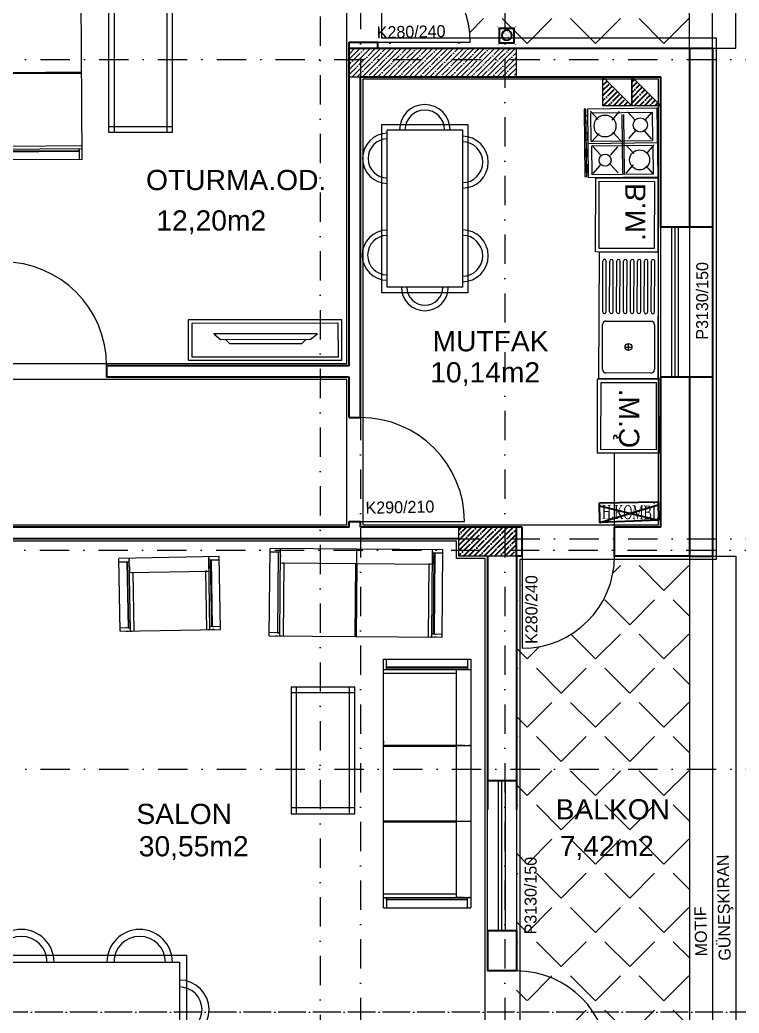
# Model space of a CAD drawing. Header units: millimetres. Extents: x -16104 to 67872, y -88009 to 12107.
# Drawn here: x 16215 to 16838, y -6471 to -5610 of the extents above; entities that cross this region are included whole.
import ezdxf

# ---------------------------------------------------------------- set-up
doc = ezdxf.new("R2010")
doc.units = ezdxf.units.MM
for name, pattern in [('ACAD_ISO04W100', [30, 24, -3, 0, -3]), ('ACAD_ISO07W100', [3, 0, -3]), ('DASHDOTX2', [50.8, 25.4, -12.7, 0, -12.7])]:
    doc.linetypes.add(name, pattern=pattern)
doc.layers.get('0').update_dxf_attribs({"color": 241})
for name, color, linetype, lineweight in [('AKS', 1, 'ACAD_ISO07W100', 5), ('akslar', 144, 'Continuous', 20), ('baca', 46, 'Continuous', 5), ('bacas', 11, 'Continuous', 5), ('balkon', 6, 'Continuous', 5), ('duvar', 123, 'Continuous', 25), ('emsal&kolon', 1, 'Continuous', 5), ('kapı', 3, 'Continuous', 5), ('kolon', 1, 'Continuous', 5), ('OLCU', 54, 'Continuous', 13), ('PASEMCON', 2, 'Continuous', 9), ('pencere', 5, 'Continuous', 5), ('POZ', 36, 'Continuous', 18), ('SıVA', 40, 'Continuous', 9), ('tefriş', 30, 'Continuous', 5), ('ÖLÇÜ', 252, 'Continuous', 20)]:
    doc.layers.add(name, color=color, linetype=linetype, lineweight=lineweight)
doc.layers.add('tarama korıdor', color=33, linetype='Continuous')
doc.styles.add('DIM', font='Txttw.shx', dxfattribs={"width": 0.6})
doc.styles.add('DIN', font='times.ttf', dxfattribs={"width": 0.6})
doc.styles.add('M2', font='stylu.ttf', dxfattribs={"height": 10})
doc.dimstyles.new('50', dxfattribs={"dimscale": 0, "dimtxt": 30, "dimasz": 1, "dimexe": 0, "dimexo": 2, "dimgap": 4, "dimtad": 1, "dimdec": 0, "dimzin": 0, "dimdsep": 46, "dimtxsty": 'DIM', "dimblk1": 'DOT', "dimblk2": 'DOT', "dimsah": 1, "dimcen": 1.5, "dimdle": 3, "dimse1": 1, "dimse2": 1, "dimclrd": 256, "dimclre": 9, "dimclrt": 256, "dimadec": 0, "dimazin": 0, "dimtfac": 0.24, "dimtdec": 0, "dimtix": 1, "dimtmove": 2, "dimatfit": 3, "dimldrblk": 'DOT', "dimfxl": 0, "dimtolj": 1, "dimtzin": 15, "dimarcsym": 0})
pattern_1 = [(45, (-0.838, 0), (-29.63485, 29.63485), [30.48, -11.43]), (135, (-0.838, 0), (-29.63485, -29.63485), [30.48, -11.43])]
pattern_2 = [(45, (3602.555, -17059.605), (-4.490128, 4.490128), []), (45, (3607.0454, -17059.605), (-4.490128, 4.490128), [7.9375, -1.5875, 0, -1.5875])]

# ---------------------------------------------------------------- blocks, each defined once
blk = doc.blocks.new('DOT')
for p, q in [((0, 15), (0, -15)), ((-2, 0), (0, 0)), ((2, 0), (0, 0))]:
    blk.add_line(p, q)
blk.add_circle((0, 0), 2)
blk = doc.blocks.new('*D6213')
at = {"layer": 'Defpoints', "color": 0, "transparency": 16777216}
for p in [(16634.71, -5234.56), (16644.71, -5269.56), (16634.71, -6316.78)]:
    blk.add_point(p, dxfattribs=at)
at = {"layer": 'OLCU', "lineweight": -2, "transparency": 16777216}
for p, q in [((16633.71, -5234.56), (16632.71, -5234.56)), ((16644.71, -5234.56), (16634.71, -5234.56)), ((16645.71, -5234.56), (16646.71, -5234.56))]:
    blk.add_line(p, q, dxfattribs=at)
blk.add_blockref('DOT', (16634.71, -5234.56), dxfattribs=at)
at = {"layer": 'OLCU', "lineweight": -2, "transparency": 16777216, "rotation": 180}
blk.add_blockref('DOT', (16644.71, -5234.56), dxfattribs=at)
at = {"layer": 'OLCU', "transparency": 16777216, "insert": (16639.71, -5215.56), "char_height": 30, "attachment_point": 5, "style": 'DIM'}
blk.add_mtext('\\A1;10', dxfattribs=at)
blk = doc.blocks.new('ocak')
at = {"layer": 'tefriş', "linetype": 'Continuous'}
for p, q in [((16296.72, -4660.22), (16356.72, -4660.22)), ((16296.72, -4720.22), (16296.72, -4660.22)), ((16300.32, -4664.37), (16325.23, -4664.37)), ((16300.32, -4717.41), (16300.32, -4664.37)), ((16307.53, -4670.9), (16300.32, -4664.37)), ((16316.56, -4671.64), (16323.76, -4665.1)), ((16325.23, -4664.37), (16325.23, -4717.41)), ((16327.06, -4660.22), (16327.06, -4720.22)), ((16336.03, -4669.44), (16328.83, -4662.97)), ((16328.83, -4664.01), (16354.1, -4664.01)), ((16328.83, -4717.05), (16328.83, -4664.01)), ((16346.89, -4670.54), (16354.1, -4664.01)), ((16354.1, -4664.01), (16354.1, -4717.05)), ((16356.72, -4660.22), (16356.72, -4720.22)), ((16299.96, -4685.67), (16307.16, -4679.2)), ((16323.03, -4685), (16315.83, -4678.47)), ((16328.83, -4687.14), (16336.03, -4680.61)), ((16353, -4687.5), (16345.8, -4680.97)), ((16302.09, -4689.27), (16353.36, -4689.27)), ((16302.09, -4690.74), (16353.36, -4690.74)), ((16317.29, -4698.67), (16324.49, -4692.2)), ((16306.79, -4699.04), (16299.59, -4692.57)), ((16337.13, -4700.87), (16329.93, -4694.34)), ((16345.43, -4700.87), (16352.69, -4694.34)), ((16329.56, -4716.01), (16336.76, -4709.54)), ((16353, -4716.01), (16345.8, -4709.54)), ((16298.86, -4717.84), (16306.06, -4711.31)), ((16325.23, -4717.41), (16300.32, -4717.41)), ((16325.59, -4717.11), (16318.39, -4710.58)), ((16354.1, -4717.05), (16328.83, -4717.05)), ((16356.72, -4720.22), (16296.72, -4720.22)), ((16297.03, -4721.75), (16297.03, -4723.21)), ((16355.5, -4721.75), (16297.03, -4721.75)), ((16297.03, -4723.21), (16355.5, -4723.21)), ((16308.93, -4720.28), (16302.83, -4720.28)), ((16302.83, -4720.28), (16302.83, -4722.48)), ((16302.83, -4722.48), (16308.93, -4722.48)), ((16308.93, -4722.48), (16308.93, -4720.28)), ((16317.6, -4720.28), (16317.6, -4722.48)), ((16323.76, -4720.28), (16317.6, -4720.28)), ((16317.6, -4722.48), (16323.76, -4722.48)), ((16323.76, -4722.48), (16323.76, -4720.28)), ((16338.17, -4720.65), (16332.06, -4720.65)), ((16332.06, -4720.65), (16332.06, -4722.84)), ((16332.06, -4722.84), (16338.17, -4722.84)), ((16338.17, -4722.84), (16338.17, -4720.65)), ((16345.43, -4720.28), (16345.43, -4722.48)), ((16351.53, -4720.28), (16345.43, -4720.28)), ((16345.43, -4722.48), (16351.53, -4722.48)), ((16351.53, -4722.48), (16351.53, -4720.28)), ((16355.5, -4723.21), (16355.5, -4721.75))]:
    blk.add_line(p, q, dxfattribs=at).dxf.unprotected_set("ltscale", 0)
for centre, radius in [((16311.31, -4674.81), 6.15), ((16341.58, -4675.72), 8.68), ((16311.86, -4705.33), 9.47), ((16341.46, -4705.69), 5.22)]:
    blk.add_circle(centre, radius, dxfattribs=at).dxf.unprotected_set("ltscale", 0)
blk = doc.blocks.new('öu')
at = {"layer": 'tefriş'}
for points in [[(2090.97, -468.94), (2090.97, -404.72), (2037.16, -404.72), (2037.16, -468.94)], [(2087.97, -465.94), (2087.97, -407.72), (2040.16, -407.72), (2040.16, -465.94)]]:
    blk.add_lwpolyline(points, close=True, dxfattribs=at)
at = {"layer": 'tefriş', "insert": (2047.87, -459.36), "char_height": 17.5, "width": 1076.8413, "attachment_point": 9, "rotation": 270}
blk.add_mtext('{\\fArial|b0|i0|c162|p34;B.M.}', dxfattribs=at)
blk = doc.blocks.new('nb')
at = {"layer": 'tefriş'}
for points in [[(2093.6, -356.31), (2093.6, -292.09), (2039.78, -292.09), (2039.78, -356.31)], [(2090.6, -353.31), (2090.6, -295.09), (2042.78, -295.09), (2042.78, -353.31)]]:
    blk.add_lwpolyline(points, close=True, dxfattribs=at)
at = {"layer": 'tefriş', "insert": (2053.03, -347.96), "char_height": 17.5, "width": 1076.8413, "attachment_point": 9, "rotation": 270}
blk.add_mtext('{\\fArial|b0|i0|c162|p34;Ç.M.}', dxfattribs=at)
blk = doc.blocks.new('new block')
at = {"layer": 'tefriş'}
for p, q in [((1269.85, 5670.26), (1379.85, 5670.26)), ((1269.85, 5619.26), (1269.85, 5670.26)), ((1277.85, 5667.26), (1316.85, 5667.26)), ((1327.85, 5667.26), (1371.85, 5667.26)), ((1379.85, 5670.26), (1379.85, 5619.26)), ((1274.85, 5625.26), (1274.85, 5664.26)), ((1319.85, 5664.26), (1319.85, 5625.26)), ((1327.85, 5664.26), (1371.85, 5664.26)), ((1327.85, 5661.26), (1371.85, 5661.26)), ((1327.85, 5658.26), (1371.85, 5658.26)), ((1327.85, 5655.26), (1371.85, 5655.26)), ((1327.85, 5652.26), (1371.85, 5652.26)), ((1327.85, 5649.26), (1371.85, 5649.26)), ((1294.35, 5644.76), (1300.35, 5644.76)), ((1297.35, 5647.76), (1297.35, 5641.76)), ((1327.85, 5646.26), (1371.85, 5646.26)), ((1327.85, 5643.26), (1371.85, 5643.26)), ((1327.85, 5640.26), (1371.85, 5640.26)), ((1327.85, 5637.26), (1371.85, 5637.26)), ((1327.85, 5634.26), (1371.85, 5634.26)), ((1327.85, 5631.26), (1371.85, 5631.26)), ((1316.85, 5622.26), (1277.85, 5622.26)), ((1327.85, 5628.26), (1371.85, 5628.26)), ((1327.85, 5625.26), (1371.85, 5625.26)), ((1327.85, 5622.26), (1371.85, 5622.26)), ((1379.85, 5619.26), (1269.85, 5619.26))]:
    blk.add_line(p, q, dxfattribs=at)
blk.add_circle((1297.35, 5644.76), 3, dxfattribs=at)
for centre, radius, start, end in [((1277.85, 5664.26), 3, 90, 180), ((1316.85, 5664.26), 3, 0, 90), ((1327.85, 5665.76), 1.5, 90, 270), ((1371.85, 5665.76), 1.5, 270, 90), ((1327.85, 5659.76), 1.5, 90, 270), ((1371.85, 5659.76), 1.5, 270, 90), ((1327.85, 5653.76), 1.5, 90, 270), ((1327.85, 5647.76), 1.5, 90, 270), ((1371.85, 5653.76), 1.5, 270, 90), ((1371.85, 5647.76), 1.5, 270, 90), ((1327.85, 5641.76), 1.5, 90, 270), ((1371.85, 5641.76), 1.5, 270, 90), ((1327.85, 5635.76), 1.5, 90, 270), ((1327.85, 5629.76), 1.5, 90, 270), ((1371.85, 5635.76), 1.5, 270, 90), ((1371.85, 5629.76), 1.5, 270, 90), ((1277.85, 5625.26), 3, 180, 270), ((1316.85, 5625.26), 3, 270, 0), ((1327.85, 5623.76), 1.5, 90, 270), ((1371.85, 5623.76), 1.5, 270, 90)]:
    blk.add_arc(centre, radius, start, end, dxfattribs=at)
blk = doc.blocks.new('sec')
at = {"layer": 'bacas'}
for p, q in [((9731.12, -593.55), (9731.12, -669.3)), ((9731.12, -593.55), (9946.75, -593.55)), ((9731.12, -593.55), (9731.12, -669.3)), ((9736.37, -593.55), (9738.37, -593.55)), ((9736.37, -593.55), (9738.37, -593.55)), ((9739.62, -593.55), (9741.62, -593.55)), ((9739.62, -593.55), (9741.62, -593.55)), ((9740.12, -593.55), (9740.12, -669.3)), ((9740.37, -593.55), (9740.12, -593.55)), ((9740.12, -593.55), (9740.12, -669.3)), ((9740.37, -593.55), (9740.12, -593.55)), ((9743.12, -656.8), (9743.12, -593.55)), ((9743.12, -656.8), (9743.12, -593.55)), ((9797, -593.55), (9946.75, -593.55)), ((9805.56, -593.55), (9805.56, -656.8)), ((9805.56, -593.55), (9805.56, -656.8)), ((9806.12, -669.3), (9806.12, -593.55)), ((9806.12, -669.3), (9806.12, -593.55)), ((9806.62, -593.55), (9806.62, -656.8)), ((9806.62, -593.55), (9806.62, -656.8)), ((9872.37, -593.55), (9870.37, -593.55)), ((9872.37, -593.55), (9870.37, -593.55)), ((9871.18, -593.55), (9871.18, -656.8)), ((9871.62, -593.55), (9871.87, -593.55)), ((9871.62, -593.55), (9871.87, -593.55)), ((9871.87, -593.55), (9871.87, -669.3)), ((9872.25, -593.55), (9872.25, -656.8)), ((9875.62, -593.55), (9873.62, -593.55)), ((9875.62, -593.55), (9873.62, -593.55)), ((9934.26, -656.8), (9934.26, -593.55)), ((9937.83, -593.56), (9937.83, -669.31)), ((9946.83, -593.56), (9946.83, -669.31)), ((9946.83, -593.56), (9946.83, -669.31)), ((9740.12, -596.3), (9731.12, -596.3)), ((9740.12, -596.3), (9731.12, -596.3)), ((9737.12, -596.3), (9736.37, -596.3)), ((9737.12, -596.3), (9736.37, -596.3)), ((9738.12, -666.3), (9738.12, -596.3)), ((9738.12, -596.3), (9739.62, -596.3)), ((9738.12, -666.3), (9738.12, -596.3)), ((9738.12, -596.3), (9739.62, -596.3)), ((9738.37, -596.3), (9738.62, -596.3)), ((9738.37, -596.3), (9738.62, -596.3)), ((9738.62, -596.3), (9738.62, -666.3)), ((9738.62, -596.3), (9738.62, -666.3)), ((9937.75, -596.3), (9946.75, -596.3)), ((9937.75, -596.3), (9946.75, -596.3)), ((9939.33, -596.31), (9939.33, -666.31)), ((9939.33, -596.31), (9939.33, -666.31)), ((9939.83, -666.31), (9939.83, -596.31)), ((9939.83, -666.31), (9939.83, -596.31)), ((9740.12, -656.8), (9871.87, -656.8)), ((9740.12, -656.8), (9740.37, -656.8)), ((9740.12, -656.8), (9937.83, -656.8)), ((9740.12, -656.8), (9740.37, -656.8)), ((9740.12, -657.3), (9740.12, -657.05)), ((9740.12, -657.3), (9740.12, -657.05)), ((9740.12, -657.8), (9740.12, -657.55)), ((9740.12, -657.8), (9740.12, -657.55)), ((9740.12, -658.3), (9740.12, -658.05)), ((9740.12, -658.3), (9740.12, -658.05)), ((9740.12, -658.8), (9740.12, -658.55)), ((9740.12, -658.8), (9740.12, -658.55)), ((9740.12, -659.3), (9740.12, -659.05)), ((9740.12, -659.3), (9740.12, -659.05)), ((9740.12, -659.8), (9740.12, -659.55)), ((9740.12, -659.8), (9740.12, -659.55)), ((9740.12, -660.3), (9740.12, -660.05)), ((9740.12, -660.3), (9740.12, -660.05)), ((9740.12, -661.05), (9740.12, -660.55)), ((9740.12, -661.05), (9740.12, -660.55)), ((9740.12, -661.55), (9740.12, -661.3)), ((9740.12, -661.55), (9740.12, -661.3)), ((9740.12, -662.3), (9740.12, -662.05)), ((9740.12, -662.3), (9740.12, -662.05)), ((9740.12, -663.05), (9740.12, -662.8)), ((9740.12, -663.05), (9740.12, -662.8)), ((9741.62, -656.8), (9743.12, -656.8)), ((9741.62, -656.8), (9743.12, -656.8)), ((9870.37, -656.8), (9868.87, -656.8)), ((9870.37, -656.8), (9868.87, -656.8)), ((9871.87, -656.8), (9871.62, -656.8)), ((9871.87, -656.8), (9871.62, -656.8)), ((9871.87, -657.3), (9871.87, -657.05)), ((9871.87, -657.3), (9871.87, -657.05)), ((9871.87, -657.8), (9871.87, -657.55)), ((9871.87, -657.8), (9871.87, -657.55)), ((9871.87, -658.3), (9871.87, -658.05)), ((9871.87, -658.3), (9871.87, -658.05)), ((9871.87, -658.8), (9871.87, -658.55)), ((9871.87, -658.8), (9871.87, -658.55)), ((9871.87, -659.3), (9871.87, -659.05)), ((9871.87, -659.3), (9871.87, -659.05)), ((9871.87, -659.8), (9871.87, -659.55)), ((9871.87, -659.8), (9871.87, -659.55)), ((9871.87, -660.3), (9871.87, -660.05)), ((9871.87, -660.3), (9871.87, -660.05)), ((9871.87, -661.05), (9871.87, -660.55)), ((9871.87, -661.05), (9871.87, -660.55)), ((9871.87, -661.55), (9871.87, -661.3)), ((9871.87, -661.55), (9871.87, -661.3)), ((9871.87, -662.3), (9871.87, -662.05)), ((9871.87, -662.3), (9871.87, -662.05)), ((9871.87, -663.05), (9871.87, -662.8)), ((9871.87, -663.05), (9871.87, -662.8)), ((9731.12, -666.3), (9740.12, -666.3)), ((9731.12, -666.3), (9740.12, -666.3)), ((9946.83, -669.31), (9731.12, -669.3)), ((9740.12, -663.8), (9740.12, -663.55)), ((9740.12, -663.8), (9740.12, -663.55)), ((9740.12, -667.55), (9740.12, -667.3)), ((9740.12, -667.55), (9740.12, -667.3)), ((9740.12, -668.3), (9740.12, -668.05)), ((9740.12, -668.3), (9740.12, -668.05)), ((9946.83, -669.31), (9797.08, -669.31)), ((9871.87, -663.8), (9871.87, -663.55)), ((9871.87, -663.8), (9871.87, -663.55)), ((9871.87, -667.55), (9871.87, -667.3)), ((9871.87, -667.55), (9871.87, -667.3)), ((9871.87, -668.3), (9871.87, -668.05)), ((9871.87, -668.3), (9871.87, -668.05)), ((9946.83, -666.31), (9937.83, -666.31)), ((9946.83, -666.31), (9937.83, -666.31))]:
    blk.add_line(p, q, dxfattribs=at)
blk = doc.blocks.new('NEWBLOCK5')
at = {"layer": 'bacas'}
for p, q in [((1.4704, -0.1965), (0.3729, -0.1965)), ((0.3729, -0.1965), (0.3729, -0.749)), ((0.3729, -0.2465), (1.4704, -0.2465)), ((0.4229, -0.1965), (0.4229, -0.749)), ((1.4204, -0.1965), (1.4204, -0.749)), ((1.4704, -0.749), (1.4704, -0.1965)), ((1.4704, -0.7015), (0.3729, -0.7015)), ((0.3729, -0.749), (1.4704, -0.749))]:
    blk.add_line(p, q, dxfattribs=at)
blk = doc.blocks.new('NEWBLOCK4')
at = {"layer": 'bacas'}
for p, q in [((-0.8505, 0.5894), (-0.8505, 2.0869)), ((-0.093, 2.0869), (-0.8505, 2.0869)), ((-0.8205, 2.0869), (-0.8205, 1.9969)), ((-0.1205, 1.9969), (-0.1205, 2.0869)), ((-0.093, 2.0869), (-0.093, 0.5894)), ((-0.093, 1.9969), (-0.8505, 1.9969)), ((-0.8405, 1.9969), (-0.838, 1.9969)), ((-0.833, 1.9969), (-0.8305, 1.9969)), ((-0.8205, 2.0169), (-0.1205, 2.0169)), ((-0.1205, 2.0119), (-0.8205, 2.0119)), ((-0.7955, 1.9969), (-0.793, 1.9969)), ((-0.788, 1.9969), (-0.7855, 1.9969)), ((-0.7805, 1.9969), (-0.778, 1.9969)), ((-0.773, 1.9969), (-0.7705, 1.9969)), ((-0.768, 1.9969), (-0.763, 1.9969)), ((-0.7605, 1.9969), (-0.758, 1.9969)), ((-0.7555, 1.9969), (-0.753, 1.9969)), ((-0.7505, 1.9969), (-0.748, 1.9969)), ((-0.7455, 1.9969), (-0.743, 1.9969)), ((-0.7405, 1.9969), (-0.738, 1.9969)), ((-0.7355, 1.9969), (-0.733, 1.9969)), ((-0.7305, 1.9969), (-0.728, 1.9969)), ((-0.7255, 1.9969), (-0.7255, 0.6794)), ((-0.7255, 1.9969), (-0.7255, 1.9944)), ((-0.7255, 1.9819), (-0.7255, 1.9669)), ((-0.1205, 2.0269), (-0.1205, 2.0344)), ((-0.1205, 2.0169), (-0.1205, 2.0019)), ((-0.1205, 2.0144), (-0.1205, 2.0119)), ((-0.093, 2.0344), (-0.093, 2.0144)), ((-0.093, 2.0019), (-0.093, 1.9819)), ((-0.093, 1.9944), (-0.093, 1.9969)), ((-0.7255, 1.9669), (-0.093, 1.9669)), ((-0.8505, 1.3369), (-0.093, 1.3369)), ((-0.093, 1.3425), (-0.7255, 1.3425)), ((-0.093, 1.3319), (-0.7255, 1.3319)), ((-0.7255, 0.6944), (-0.7255, 0.7094)), ((-0.7255, 0.7094), (-0.093, 0.7094)), ((-0.093, 0.6744), (-0.093, 0.6944)), ((-0.093, 0.6794), (-0.8505, 0.6794)), ((-0.8405, 0.6794), (-0.838, 0.6794)), ((-0.833, 0.6794), (-0.8305, 0.6794)), ((-0.8205, 0.5894), (-0.8205, 0.6794)), ((-0.1205, 0.6644), (-0.8205, 0.6644)), ((-0.8205, 0.6594), (-0.1205, 0.6594)), ((-0.7955, 0.6794), (-0.793, 0.6794)), ((-0.788, 0.6794), (-0.7855, 0.6794)), ((-0.7805, 0.6794), (-0.778, 0.6794)), ((-0.773, 0.6794), (-0.7705, 0.6794)), ((-0.768, 0.6794), (-0.763, 0.6794)), ((-0.7605, 0.6794), (-0.758, 0.6794)), ((-0.7555, 0.6794), (-0.753, 0.6794)), ((-0.7505, 0.6794), (-0.748, 0.6794)), ((-0.7455, 0.6794), (-0.743, 0.6794)), ((-0.7405, 0.6794), (-0.738, 0.6794)), ((-0.7355, 0.6794), (-0.733, 0.6794)), ((-0.7305, 0.6794), (-0.728, 0.6794)), ((-0.7255, 0.6794), (-0.7255, 0.6819)), ((-0.1205, 0.6794), (-0.1205, 0.5894)), ((-0.1205, 0.6594), (-0.1205, 0.6744)), ((-0.1205, 0.6619), (-0.1205, 0.6644)), ((-0.1205, 0.6494), (-0.1205, 0.6419)), ((-0.093, 0.6819), (-0.093, 0.6794)), ((-0.093, 0.6419), (-0.093, 0.6619)), ((-0.093, 0.5894), (-0.8505, 0.5894))]:
    blk.add_line(p, q, dxfattribs=at)
blk = doc.blocks.new('tekli.')
at = {"layer": 'bacas'}
for p, q in [((43.44, 0), (-43.44, 0)), ((-43.44, 0), (-43.44, -63.16)), ((-38.19, 0), (-36.19, 0)), ((-34.94, 0), (-32.94, 0)), ((-34.19, 0), (-34.44, 0)), ((-34.44, 0), (-34.44, -63.16)), ((-31.44, -50.66), (-31.44, 0)), ((31.44, -50.66), (31.44, 0)), ((34.94, 0), (32.94, 0)), ((34.19, 0), (34.44, 0)), ((34.44, 0), (34.44, -63.16)), ((38.19, 0), (36.19, 0)), ((43.44, 0), (43.44, -63.16)), ((-34.44, -2.75), (-43.44, -2.75)), ((-37.44, -2.75), (-38.19, -2.75)), ((-36.44, -60.16), (-36.44, -2.75)), ((-36.44, -2.75), (-34.94, -2.75)), ((-36.19, -2.75), (-35.94, -2.75)), ((-35.94, -2.75), (-35.94, -60.16)), ((34.44, -2.75), (43.44, -2.75)), ((36.44, -2.75), (34.94, -2.75)), ((35.94, -2.75), (35.94, -60.16)), ((36.19, -2.75), (35.94, -2.75)), ((36.44, -60.16), (36.44, -2.75)), ((37.44, -2.75), (38.19, -2.75)), ((34.44, -50.66), (-34.44, -50.66)), ((-34.44, -50.66), (-34.19, -50.66)), ((-34.44, -51.16), (-34.44, -50.91)), ((-34.44, -51.66), (-34.44, -51.41)), ((-32.94, -50.66), (-31.44, -50.66)), ((32.94, -50.66), (31.44, -50.66)), ((34.44, -50.66), (34.19, -50.66)), ((34.44, -51.16), (34.44, -50.91)), ((34.44, -51.66), (34.44, -51.41)), ((-43.44, -60.16), (-34.44, -60.16)), ((-34.44, -52.16), (-34.44, -51.91)), ((-34.44, -52.66), (-34.44, -52.41)), ((-34.44, -53.16), (-34.44, -52.91)), ((-34.44, -53.66), (-34.44, -53.41)), ((-34.44, -54.16), (-34.44, -53.91)), ((-34.44, -54.91), (-34.44, -54.41)), ((-34.44, -55.41), (-34.44, -55.16)), ((-34.44, -56.16), (-34.44, -55.91)), ((-34.44, -56.91), (-34.44, -56.66)), ((-34.44, -57.66), (-34.44, -57.41)), ((34.44, -52.16), (34.44, -51.91)), ((34.44, -52.66), (34.44, -52.41)), ((34.44, -53.16), (34.44, -52.91)), ((34.44, -53.66), (34.44, -53.41)), ((34.44, -54.16), (34.44, -53.91)), ((34.44, -54.91), (34.44, -54.41)), ((34.44, -55.41), (34.44, -55.16)), ((34.44, -56.16), (34.44, -55.91)), ((34.44, -56.91), (34.44, -56.66)), ((34.44, -57.66), (34.44, -57.41)), ((43.44, -60.16), (34.44, -60.16)), ((-43.44, -63.16), (43.44, -63.16)), ((-34.44, -61.41), (-34.44, -61.16)), ((-34.44, -62.16), (-34.44, -61.91)), ((34.44, -61.41), (34.44, -61.16)), ((34.44, -62.16), (34.44, -61.91))]:
    blk.add_line(p, q, dxfattribs=at)
blk = doc.blocks.new('rb')
at = {"layer": 'tefriş'}
for points in [[(1548.4, 487.07), (1595.5, 487.07), (1595.5, 394.92), (1548.4, 394.92)], [(1551.4, 484.07), (1592.5, 484.07), (1592.5, 397.92), (1551.4, 397.92)]]:
    blk.add_lwpolyline(points, close=True, dxfattribs=at)
for centre, radius, start, end in [((1571.95, 484.07), 12.83, 0, 180), ((1571.95, 484.07), 9.83, 0, 180), ((1551.4, 466.84), 14.18, 90, 270), ((1551.4, 466.84), 11.18, 90, 270), ((1592.5, 466.49), 13.72, 270, 90), ((1592.5, 466.49), 10.72, 270, 90), ((1551.4, 415.62), 14.18, 90, 270), ((1551.4, 415.62), 11.18, 90, 270), ((1592.29, 413.54), 13.72, 270, 90), ((1592.29, 413.54), 10.72, 270, 90), ((1571.95, 397.92), 13.83, 180, 0), ((1571.95, 397.92), 10.83, 180, 0)]:
    blk.add_arc(centre, radius, start, end, dxfattribs=at)
blk = doc.blocks.new('DFG')
at = {"layer": 'tefriş'}
for points in [[(38169.15, -3228.78), (38169.11, -3095.78), (38204.11, -3095.77), (38204.15, -3228.77)], [(38172.15, -3225.78), (38172.11, -3098.78), (38201.11, -3098.77), (38201.15, -3225.77)], [(38187.31, -3200.75), (38187.26, -3122.74), (38191.96, -3116.74), (38192.02, -3206.74)]]:
    blk.add_lwpolyline(points, close=True, dxfattribs=at)
blk.add_lwpolyline([(38187.26, -3126.64), (38183.36, -3130.59), (38183.41, -3192.9), (38187.31, -3196.85)], dxfattribs=at)
blk = doc.blocks.new('A$C412C2498')
at = {"color": 5, "const_width": 0.6}
for points in [[(3.6, 24.3), (0.2, 27)], [(23.8, 24.3), (27.3, 27)], [(3.6, 3), (0.2, 0.2)], [(23.8, 3), (27.3, 0.2)]]:
    blk.add_lwpolyline(points, dxfattribs=at)
at = {"color": 5}
blk.add_lwpolyline([(23.8, 24.3), (3.6, 24.3), (3.6, 3), (23.8, 3)], close=True, dxfattribs=at)
at = {"const_width": 0.1}
for points in [[(6.7, 12.2), (14.6, 20.2)], [(6.8, 14.5), (12.4, 20.1)], [(7.1, 10.4), (16.4, 19.7)], [(7.9, 9.1), (17.8, 19)], [(8.8, 8), (18.9, 18.1)], [(10, 7.1), (19.8, 16.9)], [(11.3, 6.4), (20.4, 15.6)], [(13, 6), (20.8, 13.8)], [(14.8, 6.1), (20.8, 12.1)], [(17.4, 7), (19.8, 9.4)]]:
    blk.add_lwpolyline(points, dxfattribs=at)
blk.add_circle((13.7, 13.1), 7.12)
blk = doc.blocks.new('A$C5E2C1EC0')
at = {"xscale": 0.6105719971092185, "yscale": 0.6105719971092185, "zscale": 0.6105719971092185}
blk.add_blockref('A$C412C2498', (0, 0), dxfattribs=at)
blk = doc.blocks.new('ae')
at = {"layer": 'duvar'}
for p, q in [((75773.51, -20952.17), (75824.86, -20963.16)), ((75774.14, -20966.63), (75824.26, -20949.94))]:
    blk.add_line(p, q, dxfattribs=at)
blk.add_lwpolyline([(75773.26, -20949.63), (75824.12, -20947.34), (75824.86, -20963.16), (75774.14, -20966.63)], close=True, dxfattribs=at)
at = {"layer": 'PASEMCON', "color": 7, "style": 'DIN', "width": 0.6}
blk.add_text('H.KOMBİ.', height=12.004, rotation=0.66441, dxfattribs=at).set_placement((75775.83, -20963.19))

msp = doc.modelspace()

# ---------------------------------------------------------------- hatches: boundary and pattern name
h = msp.add_hatch()
h.set_pattern_fill('ANSI35,_O', color=256)
h.set_pattern_definition(pattern_2)
h.paths.add_polyline_path([(16634.71, -6049.87), (16594.71, -6049.87), (16594.71, -6059.87), (16634.71, -6059.87)])
h.paths.add_polyline_path([(16644.71, -6049.87), (16634.71, -6049.87), (16634.71, -6059.87), (16644.71, -6059.87)])
h.paths.add_polyline_path([(16644.71, -6059.87), (16634.71, -6059.87), (16634.71, -6074.87), (16644.71, -6074.87)])
h.paths.add_polyline_path([(16634.71, -6059.87), (16594.71, -6059.87), (16594.71, -6074.87), (16634.71, -6074.87)])
at = {"layer": 'duvar'}
h = msp.add_hatch(dxfattribs=at)
h.set_pattern_fill('ANSI35,_O', color=256)
h.set_pattern_definition(pattern_2)
h.paths.add_polyline_path([(16746.71, -5661.56), (16744.71, -5661.56), (16744.71, -5684.56), (16767.71, -5684.56), (16767.71, -5682.56)])
h.paths.add_polyline_path([(16721.71, -5661.56), (16719.71, -5661.56), (16719.71, -5684.56), (16744.71, -5684.56)])
at = {"layer": 'kolon'}
h = msp.add_hatch(dxfattribs=at)
h.set_pattern_fill('ANSI35,_O', color=256)
h.set_pattern_definition(pattern_2)
h.paths.add_polyline_path([(16644.71, -5634.56), (16634.71, -5634.56), (16634.71, -5644.57), (16644.71, -5644.57)])
h.paths.add_polyline_path([(16644.71, -5644.57), (16634.71, -5644.57), (16634.71, -5659.56), (16644.71, -5659.56)])
h.paths.add_polyline_path([(16634.71, -5659.56), (16634.71, -5644.57), (16509.71, -5644.57), (16509.71, -5659.56)])
h.paths.add_polyline_path([(16634.71, -5644.57), (16634.71, -5634.56), (16509.71, -5634.56), (16509.71, -5644.57)])
h.paths.add_polyline_path([(16499.71, -5644.57), (16509.71, -5644.57), (16509.71, -5634.56), (16499.71, -5634.56)])
h.paths.add_polyline_path([(16499.71, -5659.56), (16509.71, -5659.56), (16509.71, -5644.57), (16499.71, -5644.57)])
at = {"layer": 'ÖLÇÜ'}
h = msp.add_hatch(dxfattribs=at)
h.set_pattern_fill('ANGLE,_O', color=256, scale=6, angle=45)
h.set_pattern_definition(pattern_1)
h.paths.add_polyline_path([(16794.71, -5484.56), (16634.71, -5484.56), (16634.71, -5634.56), (16644.71, -5634.56), (16794.71, -5634.56)])
h.paths.add_polyline_path([(16634.71, -5484.56), (16524.71, -5484.56), (16524.71, -5549.56, -0.414214), (16604.71, -5629.56), (16524.71, -5629.56), (16524.71, -5634.56), (16634.71, -5634.56)])
h.paths.add_polyline_path([(16617.27, -5567.29), (16705.96, -5567.29), (16705.96, -5597.07), (16617.27, -5597.07)], flags=9)
h.paths.add_polyline_path([(16615.16, -5540.87), (16719.31, -5540.87), (16719.31, -5567.73), (16615.16, -5567.73)], flags=9)
h = msp.add_hatch(dxfattribs=at)
h.set_pattern_fill('ANGLE,_O', color=256, scale=6, angle=45)
h.set_pattern_definition(pattern_1)
h.paths.add_polyline_path([(16794.71, -6074.87), (16729.71, -6074.87, -0.079624), (16725.7, -6099.87), (16794.71, -6099.87)])
h.paths.add_polyline_path([(16794.71, -6099.87), (16725.7, -6099.87, -0.323907), (16649.71, -6154.87), (16649.71, -6099.87), (16644.71, -6099.87), (16644.71, -6279.56), (16794.71, -6279.56)])
h.paths.add_polyline_path([(16794.71, -6279.56), (16644.71, -6279.56), (16644.71, -6294.56), (16644.71, -6424.56), (16644.71, -6459.56, -0.131404), (16684.64, -6470.24), (16794.71, -6470.24)])
h.paths.add_polyline_path([(16794.71, -6470.24), (16684.64, -6470.24, -0.268211), (16724.71, -6539.56), (16644.71, -6539.56), (16644.71, -6559.56), (16794.71, -6559.56)])
h.paths.add_polyline_path([(16794.71, -6559.56), (16644.71, -6559.56), (16644.71, -6569.56), (16794.71, -6569.56)])
h.paths.add_polyline_path([(16666.42, -6405.89), (16666.68, -6315.4), (16648.91, -6315.35), (16648.65, -6405.84)], flags=24)
h.paths.add_polyline_path([(16677.87, -6312.84), (16765.72, -6312.84), (16765.72, -6342.62), (16677.87, -6342.62)], flags=24)
h.paths.add_polyline_path([(16678.04, -6280.95), (16782.18, -6280.95), (16782.18, -6307.81), (16678.04, -6307.81)], flags=24)

# ---------------------------------------------------------------- linework, layer by layer
at = {"layer": 'AKS', "color": 1, "linetype": 'ACAD_ISO04W100'}
msp.add_line((16913.89, -6470.24), (14305.53, -6470.24), dxfattribs=at)
at = {"layer": 'akslar', "linetype": 'DASHDOTX2'}
for p, q in [((16509.71, -5134.56), (16509.71, -7944.06)), ((16634.71, -5134.56), (16634.71, -7944.06)), ((16474.71, -5149.04), (16474.71, -7958.54)), ((14094.59, -5644.57), (17144.59, -5644.57)), ((14094.71, -6059.87), (17144.71, -6059.87)), ((15519.21, -6069.87), (17144.71, -6069.87)), ((14094.71, -6259.56), (17144.71, -6259.56))]:
    msp.add_line(p, q, dxfattribs=at)
at = {"layer": 'baca'}
for points in [[(16719.71, -5659.56), (16744.71, -5659.56), (16744.71, -5684.56), (16719.71, -5684.56), (16719.71, -5659.56), (16744.71, -5684.56)], [(16744.71, -5659.56), (16769.71, -5659.56), (16769.71, -5684.56), (16744.71, -5684.56), (16744.71, -5659.56), (16769.71, -5684.56)]]:
    msp.add_lwpolyline(points, dxfattribs=at)
at = {"layer": 'balkon'}
for p, q in [((16834.71, -5634.56), (16834.71, -5444.56)), ((16814.71, -5634.56), (16814.71, -5464.56)), ((16794.71, -5634.56), (16794.71, -5484.56)), ((16814.71, -5634.56), (16834.71, -5634.56)), ((16794.71, -6074.87), (16794.71, -6569.56)), ((16814.71, -6074.87), (16814.71, -6589.56)), ((16814.71, -6074.87), (16834.71, -6074.87)), ((16834.71, -6074.87), (16834.71, -6609.56))]:
    msp.add_line(p, q, dxfattribs=at)
at = {"layer": 'duvar'}
for p, q in [((16499.71, -5909.87), (16499.71, -5629.56)), ((16499.71, -5909.87), (16499.71, -5629.56)), ((16499.71, -5629.56), (16524.71, -5629.56)), ((16524.71, -5634.56), (16524.71, -5629.56)), ((16499.71, -5634.56), (16524.71, -5634.56)), ((16524.71, -5634.56), (16794.71, -5634.56)), ((16794.71, -5634.56), (16794.71, -5789.72)), ((16794.71, -5634.56), (16814.71, -5634.56)), ((16814.71, -5634.56), (16814.71, -5789.72)), ((16509.71, -5659.56), (16769.71, -5659.56)), ((16509.71, -5954.87), (16509.71, -5659.56)), ((16769.71, -5789.72), (16769.71, -5659.56)), ((16814.71, -5789.72), (16769.71, -5789.72)), ((16814.71, -5789.72), (16814.71, -5919.72)), ((16499.71, -5909.87), (16289.71, -5909.87)), ((16289.71, -5909.87), (16289.71, -5919.87)), ((16499.71, -5919.87), (16289.71, -5919.87)), ((16499.71, -5929.87), (16499.71, -5919.87)), ((16499.71, -5954.87), (16499.71, -5919.87)), ((16499.71, -5929.87), (16499.71, -5919.87)), ((16769.71, -6049.87), (16769.71, -5919.72)), ((16814.71, -5919.72), (16769.71, -5919.72)), ((16794.71, -5919.72), (16794.71, -6074.87)), ((16814.71, -5919.72), (16814.71, -6074.87)), ((16499.71, -5954.87), (16509.71, -5954.87)), ((16499.71, -6049.87), (16109.71, -6049.87)), ((16499.71, -6049.87), (16499.71, -6044.87)), ((16499.71, -6044.87), (16509.71, -6044.87)), ((16509.71, -6049.87), (16509.71, -6044.87)), ((16649.71, -6049.87), (16509.71, -6049.87)), ((16644.71, -6074.87), (16644.71, -6049.87)), ((16649.71, -6074.87), (16649.71, -6049.87)), ((16769.71, -6049.87), (16729.71, -6049.87)), ((16729.71, -6074.87), (16729.71, -6049.87)), ((16594.71, -6059.87), (16109.71, -6059.87)), ((16619.71, -6074.87), (16619.71, -6294.56)), ((16644.71, -6074.87), (16644.71, -6294.56)), ((16649.71, -6074.87), (16644.71, -6074.87)), ((16649.71, -6074.87), (16644.71, -6074.87)), ((16794.71, -6074.87), (16729.71, -6074.87)), ((16794.71, -6074.87), (16729.71, -6074.87)), ((16794.71, -6074.87), (16814.71, -6074.87)), ((16619.71, -6269.56), (16644.71, -6269.56)), ((16619.71, -6399.56), (16619.71, -6434.56)), ((16619.71, -6399.56), (16644.71, -6399.56)), ((16644.71, -6399.56), (16644.71, -6434.56)), ((16619.71, -6424.56), (16619.71, -6434.56)), ((16644.71, -6424.56), (16644.71, -6434.56)), ((16644.71, -6434.56), (16619.71, -6434.56))]:
    msp.add_line(p, q, dxfattribs=at)
at = {"layer": 'emsal&kolon'}
for points in [[(16499.71, -5634.56), (16499.71, -5659.56), (16644.71, -5659.56), (16644.71, -5634.56), (16499.71, -5634.56)], [(16594.71, -6074.87), (16594.71, -6049.87), (16644.71, -6049.87), (16644.71, -6074.87), (16594.71, -6074.87)]]:
    msp.add_lwpolyline(points, dxfattribs=at)
at = {"layer": 'kapı'}
for p, q in [((16524.71, -5629.56), (16604.71, -5629.56)), ((16509.71, -6044.87), (16599.71, -6044.87)), ((16649.71, -6074.87), (16649.71, -6154.87))]:
    msp.add_line(p, q, dxfattribs=at)
for centre, radius, start, end in [((16524.71, -5629.56), 80, 0, 90), ((16199.71, -5909.87), 90, 0, 90), ((16509.71, -6044.87), 90, 0, 90), ((16649.71, -6074.87), 80, 270, 0), ((16644.71, -6514.56), 80, 0, 90)]:
    msp.add_arc(centre, radius, start, end, dxfattribs=at)
at = {"layer": 'pencere'}
for p, q in [((16769.71, -5919.72), (16769.71, -5789.72)), ((16779.21, -5919.72), (16779.21, -5789.72)), ((16782.21, -5919.72), (16782.21, -5789.72)), ((16785.21, -5919.72), (16785.21, -5789.72)), ((16794.71, -5789.72), (16794.71, -5919.72)), ((16619.71, -6399.56), (16619.71, -6269.56)), ((16629.21, -6399.56), (16629.21, -6269.56)), ((16632.21, -6399.56), (16632.21, -6269.56)), ((16635.21, -6399.56), (16635.21, -6269.56)), ((16644.71, -6269.56), (16644.71, -6399.56)), ((16619.71, -6424.56), (16619.71, -6294.56)), ((16644.71, -6294.56), (16644.71, -6424.56))]:
    msp.add_line(p, q, dxfattribs=at)
at = {"layer": 'SıVA'}
for points in [[(16184.71, -6842.56), (16184.71, -7357.06), (16049.71, -7357.06), (16049.71, -7617.06), (15267.71, -7617.06), (15267.71, -7447.06), (15047.71, -7447.06), (15047.71, -6592.56), (14585.71, -6592.56), (14585.71, -6077.87), (14415.71, -6077.87), (14415.71, -5625.56), (14705.71, -5625.56), (14705.71, -5455.56), (16527.71, -5455.56), (16527.71, -5625.56), (16817.71, -5625.56), (16817.71, -6077.87), (16647.71, -6077.87), (16647.71, -6572.56), (16487.71, -6572.56), (16487.71, -6842.56)], [(16196.71, -5511.56), (16196.71, -5907.87), (16289.71, -5907.87), (16497.71, -5907.87), (16497.71, -5629.56), (16497.71, -5549.56), (16497.71, -5511.56)], [(16511.71, -5661.56), (16511.71, -5954.87), (16511.71, -6047.87), (16649.71, -6047.87), (16767.71, -6047.87), (16767.71, -5661.56)], [(16497.71, -5921.87), (16289.71, -5921.87), (16064.71, -5921.87), (15929.71, -5921.87), (15836.71, -5921.87), (15836.71, -6004.87), (15836.71, -6087.87), (15876.71, -6087.87), (15876.71, -6184.87), (15876.71, -6247.56), (16002.71, -6247.56), (16002.71, -6207.56), (16002.71, -6207.56), (16002.71, -6047.87), (16109.71, -6047.87), (16497.71, -6047.87)], [(16021.71, -6247.56), (16021.51, -6301.56), (16016.71, -6301.56), (16016.71, -6517.56), (16021.71, -6517.56), (16021.71, -6542.56), (16617.71, -6542.56), (16617.71, -6459.56), (16617.71, -6076.87), (16592.71, -6076.87), (16592.71, -6061.87), (16109.71, -6061.87), (16016.71, -6061.87), (16016.71, -6207.56), (16016.71, -6207.56), (16016.47, -6247.56)]]:
    msp.add_lwpolyline(points, close=True, dxfattribs=at)
at = {"layer": 'ÖLÇÜ'}
msp.add_line((16729.71, -6049.87), (16729.82, -5985.63), dxfattribs=at)

# ---------------------------------------------------------------- block references
at = {"ltscale": 50, "xscale": -1, "rotation": 180}
msp.add_blockref('A$C5E2C1EC0', (16628.01, -5615.48), dxfattribs=at)
at = {"layer": 'duvar', "rotation": 90}
msp.add_blockref('sec', (15935.93, -16110.97), dxfattribs=at)
at = {"layer": 'pencere'}
for p, xscale, yscale, zscale, rotation in [((19055.33, -5075.15), 1.583999999999833, 1.583999999999833, 1.583999999999833, 180), ((15384.67, -3324.15), 2, 2, 2, 270)]:
    msp.add_blockref('rb', p, dxfattribs=dict(at, xscale=xscale, yscale=yscale, zscale=zscale, rotation=rotation))
at = {"layer": 'pencere', "xscale": -1}
for name, p, rotation in [('öu', (18804.67, -5344), 359.9547240069688), ('nb', (14674.68, -6274.13), 179.8998813757559)]:
    msp.add_blockref(name, p, dxfattribs=dict(at, rotation=rotation))
at = {"layer": 'SıVA', "rotation": 358.4194354776914}
msp.add_blockref('ae', (-58450.01, 17002.83), dxfattribs=at)
at = {"layer": 'tarama korıdor', "xscale": -1, "rotation": 270.0586309656333}
msp.add_blockref('DFG', (19628.31, -44071.05), dxfattribs=at)
at = {"layer": 'tefriş', "yscale": 100, "zscale": 100}
for name, p, xscale, rotation in [('NEWBLOCK4', (16276.52, -5522.26), -99.99999999999491, 180.4047079229011), ('NEWBLOCK5', (16271.85, -5744.82), 100, 90), ('NEWBLOCK4', (16639.26, -6155.06), -99.99999999999761, 89.5214883701798), ('NEWBLOCK5', (16524.47, -6151.22), 100, 270)]:
    msp.add_blockref(name, p, dxfattribs=dict(at, xscale=xscale, rotation=rotation))
at = {"layer": 'tefriş'}
for name, p, rotation in [('ocak', (21243.78, 10661.47), 270.6419649689027), ('new block', (22381.87, -7211.43), 89.79349343365935), ('tekli.', (16344.86, -6139.32), 181.0149228041537)]:
    msp.add_blockref(name, p, dxfattribs=dict(at, rotation=rotation))

# ---------------------------------------------------------------- texts
at = {"layer": 'emsal&kolon', "char_height": 17.5, "width": 1076.8413}
for s, insert, attachment_point in [('{\\fArial|b0|i0|c162|p34;OTURMA.OD.}', (16480.04, -5757.91), 9), ('{\\fArial|b0|i0|c162|p34;12,20m2}', (16332.81, -5795.97), 7), ('{\\fArial|b0|i0|c162|p34;MUTFAK}', (16672.54, -5897.67), 9), ('{\\fArial|b0|i0|c162|p34;10,14m2}', (16570.1, -5927.6), 7), ('{\\fArial|b0|i0|c162|p34;SALON}', (16398.41, -6307.41), 9), ('{\\fArial|b0|i0|c162|p34;BALKON}', (16777.8, -6303.43), 9), ('{\\fArial|b0|i0|c162|p34;30,55m2}', (16317.6, -6338.43), 7), ('{\\fArial|b0|i0|c162|p34;7,42m2}', (16682.25, -6338.24), 7)]:
    msp.add_mtext(s, dxfattribs=dict(at, insert=insert, attachment_point=attachment_point))
at = {"layer": 'POZ', "style": 'M2', "flags": 4}
for tag, p, rotation in [('K280/240', (16523.86, -5626.21), 1.13919), ('P3130/150', (16810.73, -5887.35), 89.83596), ('K290/210', (16514.14, -6038.3), 1.13919), ('K280/240', (16662.83, -6151.05), 89.83596), ('P3130/150', (16662.1, -6402.92), 89.83596), ('GÜNEŞKIRAN', (16830.4, -6425.48), 91.13919), ('MOTIF', (16810.03, -6421.75), 91.13919)]:
    msp.add_attdef(tag, p, 'K1 80/210', height=10.4, rotation=rotation, dxfattribs=at)

# ---------------------------------------------------------------- dimensions: what is measured, and where the dimension line sits
at = {"layer": 'OLCU'}
dim = msp.add_linear_dim(base=(16634.71, -5234.56), p1=(16644.71, -5269.56), p2=(16634.71, -6316.78), dimstyle='50', override={"dimscale": 1}, dxfattribs=at)
dim.commit()
dim.dimension.update_dxf_attribs({"geometry": '*D6213', "text_midpoint": (16639.71, -5215.56)})

doc.saveas('drawing.dxf')
